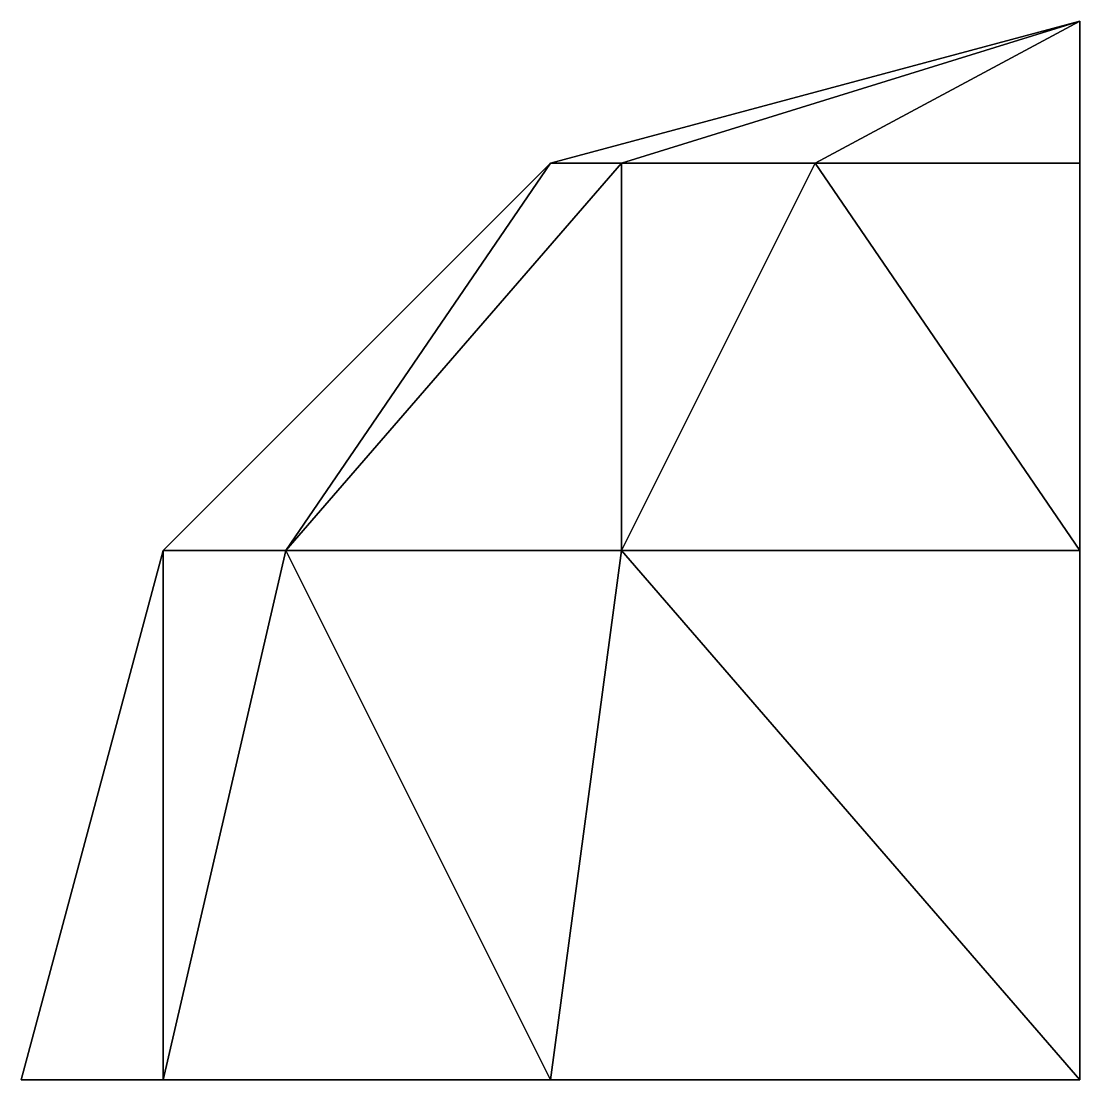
# Model space of a CAD drawing. Header units: metres. Extents: x -1 to 0, y 0 to 1.
import ezdxf

# ---------------------------------------------------------------- set-up
doc = ezdxf.new("R2010")
doc.units = ezdxf.units.M

msp = doc.modelspace()

# ---------------------------------------------------------------- linework, layer by layer
at = {"layer": 's16'}
for points in [[(0, 1, 0), (-0.5, 0.866, -0.000148), (-0.866, 0.5, -0.000257), (-1, 0, -0.000296), (0, 0, 0)], [(0, 0, 0), (0, 0, -1), (0, 0.5, -0.866), (0, 0.866, -0.5), (0, 1, 0)]]:
    msp.add_polyline3d(points, close=True, dxfattribs=at)
for points in [[(-0.432963, 0.866, -0.250086), (-0.5, 0.866, -0.000148), (0, 1)], [(-0.249957, 0.866, -0.433037), (-0.432963, 0.866, -0.250086), (0, 1)], [(0, 0.866, -0.5), (-0.249957, 0.866, -0.433037), (0, 1)], [(0, 0), (0, 0), (0, 1)], [(0, 1), (0, 1), (0, 0)], [(-0.749893, 0.5, -0.433148), (-0.866, 0.5, -0.000257), (-0.5, 0.866, -0.000148)], [(-0.749893, 0.5, -0.433148), (-0.5, 0.866, -0.000148), (-0.432963, 0.866, -0.250086)], [(-0.432926, 0.5, -0.750021), (-0.749893, 0.5, -0.433148), (-0.432963, 0.866, -0.250086)], [(-0.432926, 0.5, -0.750021), (-0.432963, 0.866, -0.250086), (-0.249957, 0.866, -0.433037)], [(0, 0.5, -0.866), (-0.432926, 0.5, -0.750021), (-0.249957, 0.866, -0.433037)], [(0, 0.5, -0.866), (-0.249957, 0.866, -0.433037), (0, 0.866, -0.5)], [(-0.865927, 0, -0.500171), (-1, 0, -0.000296), (-0.866, 0.5, -0.000257)], [(-0.865927, 0, -0.500171), (-0.866, 0.5, -0.000257), (-0.749893, 0.5, -0.433148)], [(-0.499915, 0, -0.866075), (-0.865927, 0, -0.500171), (-0.749893, 0.5, -0.433148)], [(-0.499915, 0, -0.866075), (-0.749893, 0.5, -0.433148), (-0.432926, 0.5, -0.750021)], [(0, 0, -1), (-0.499915, 0, -0.866075), (-0.432926, 0.5, -0.750021)], [(0, 0, -1), (-0.432926, 0.5, -0.750021), (0, 0.5, -0.866)], [(0, 0), (-1, 0, -0.000296), (-0.865927, 0, -0.500171)], [(0, 0), (-0.865927, 0, -0.500171), (-0.499915, 0, -0.866075)], [(0, 0), (-0.499915, 0, -0.866075), (0, 0, -1)]]:
    msp.add_3dface(points, dxfattribs=at)

doc.saveas('drawing.dxf')
